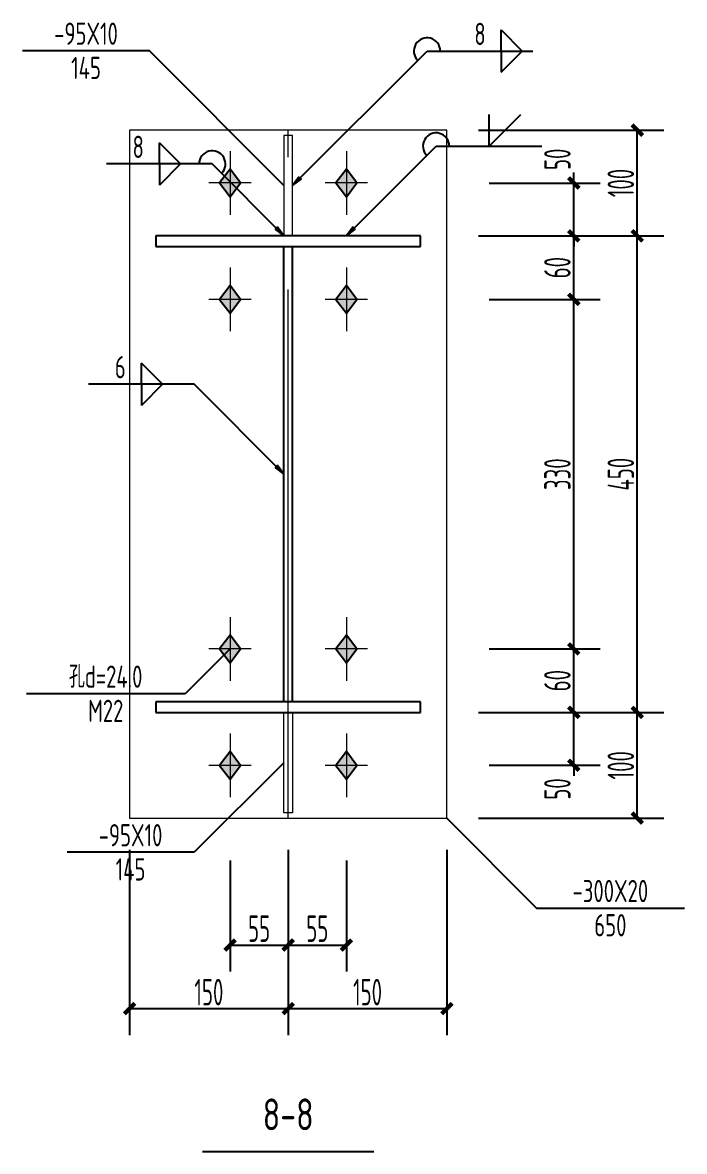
# Model space of a CAD drawing. Extents: x 447413 to 2975780, y -1432727 to 1301644.
# Drawn here: x 2702897 to 2709154, y -1144548 to -1133880 of the extents above; entities that cross this region are included whole.
import ezdxf
from ezdxf.enums import TextEntityAlignment as Align

# ---------------------------------------------------------------- set-up
doc = ezdxf.new("R2010")
doc.units = 0
doc.header["$LTSCALE"] = 1000
doc.header["$MEASUREMENT"] = 0
doc.linetypes.add('线型6', pattern=[8.75, 5, -1.25, 1.25, -1.25])
for name, color, linetype in [('10', 7, 'Continuous'), ('尺寸标注', 253, 'Continuous'), ('焊缝标注', 253, 'Continuous'), ('螺栓孔标注', 253, 'Continuous'), ('钢板标注', 253, 'Continuous')]:
    doc.layers.add(name, color=color, linetype=linetype)
doc.layers.add('20', color=2, linetype='Continuous', lineweight=18)
doc.styles.add('PkpmHz', font='Pkpmeng', dxfattribs={"width": 0.6, "bigfont": 'hztxt'})
doc.dimstyles.new('Pkpm_1.00', dxfattribs={"dimtxt": 250, "dimasz": 100, "dimexe": 250, "dimexo": 0.0625, "dimgap": 30, "dimtad": 1, "dimdec": 0, "dimrnd": 5, "dimzin": 0, "dimdsep": 46, "dimtxsty": 'PkpmHz', "dimblk1": 'ARCHTICK', "dimblk2": 'ARCHTICK', "dimsah": 1, "dimcen": 0.09, "dimadec": 0, "dimazin": 0, "dimtfac": 1, "dimtdec": 0, "dimtmove": 2, "dimatfit": 1, "dimfxl": 0, "dimtolj": 1, "dimtzin": 0, "dimarcsym": 0})

# ---------------------------------------------------------------- blocks, each defined once
blk = doc.blocks.new('_ArchTick')
at = {"color": 0, "linetype": 'ByBlock', "const_width": 0.4}
blk.add_lwpolyline([(-0.5, -0.5), (0.5, 0.5)], dxfattribs=at)
blk = doc.blocks.new('*D1157')
at = {"layer": 'Defpoints', "color": 0, "linetype": 'Continuous', "transparency": 16777216}
for p in [(2706908, -1135396), (2708108, -1135396), (2706908, -1135896)]:
    blk.add_point(p, dxfattribs=at)
at = {"layer": '尺寸标注', "color": 0, "linetype": 'Continuous', "lineweight": -2, "transparency": 16777216}
for p, q in [((2708108, -1135396), (2708108, -1135296)), ((2707308, -1135396), (2708358, -1135396)), ((2708108, -1135896), (2708108, -1135396)), ((2707308, -1135896), (2708358, -1135896)), ((2708108, -1135896), (2708108, -1135996))]:
    blk.add_line(p, q, dxfattribs=at)
at = {"layer": '尺寸标注', "color": 0, "linetype": 'Continuous', "lineweight": -2, "transparency": 16777216, "xscale": 100, "yscale": 100, "zscale": 100}
for p, rotation in [((2708108, -1135396), 270), ((2708108, -1135896), 90)]:
    blk.add_blockref('_ArchTick', p, dxfattribs=dict(at, rotation=rotation))
at = {"layer": '尺寸标注', "color": 0, "linetype": 'Continuous', "transparency": 16777216, "insert": (2707953, -1135172), "char_height": 250, "attachment_point": 5, "rotation": 90, "style": 'PkpmHz'}
blk.add_mtext('\\A1;50', dxfattribs=at)
blk = doc.blocks.new('*D1158')
at = {"layer": 'Defpoints', "color": 0, "linetype": 'Continuous', "transparency": 16777216}
for p in [(2706908, -1135896), (2708108, -1135896), (2706908, -1136496)]:
    blk.add_point(p, dxfattribs=at)
at = {"layer": '尺寸标注', "color": 0, "linetype": 'Continuous', "lineweight": -2, "transparency": 16777216}
for p, q in [((2707308, -1135896), (2708358, -1135896)), ((2708108, -1136496), (2708108, -1135896)), ((2707308, -1136496), (2708358, -1136496))]:
    blk.add_line(p, q, dxfattribs=at)
at = {"layer": '尺寸标注', "color": 0, "linetype": 'Continuous', "lineweight": -2, "transparency": 16777216, "xscale": 100, "yscale": 100, "zscale": 100}
for p, rotation in [((2708108, -1135896), 90), ((2708108, -1136496), 270)]:
    blk.add_blockref('_ArchTick', p, dxfattribs=dict(at, rotation=rotation))
at = {"layer": '尺寸标注', "color": 0, "linetype": 'Continuous', "transparency": 16777216, "insert": (2707953, -1136196), "char_height": 250, "attachment_point": 5, "rotation": 90, "style": 'PkpmHz'}
blk.add_mtext('\\A1;60', dxfattribs=at)
blk = doc.blocks.new('*D1159')
at = {"layer": 'Defpoints', "color": 0, "linetype": 'Continuous', "transparency": 16777216}
for p in [(2706908, -1140399), (2708108, -1140399), (2706908, -1140899)]:
    blk.add_point(p, dxfattribs=at)
at = {"layer": '尺寸标注', "color": 0, "linetype": 'Continuous', "lineweight": -2, "transparency": 16777216}
for p, q in [((2708108, -1140399), (2708108, -1140299)), ((2707308, -1140399), (2708358, -1140399)), ((2708108, -1140899), (2708108, -1140399)), ((2707308, -1140899), (2708358, -1140899)), ((2708108, -1140899), (2708108, -1140999))]:
    blk.add_line(p, q, dxfattribs=at)
at = {"layer": '尺寸标注', "color": 0, "linetype": 'Continuous', "lineweight": -2, "transparency": 16777216, "xscale": 100, "yscale": 100, "zscale": 100}
for p, rotation in [((2708108, -1140399), 270), ((2708108, -1140899), 90)]:
    blk.add_blockref('_ArchTick', p, dxfattribs=dict(at, rotation=rotation))
at = {"layer": '尺寸标注', "color": 0, "linetype": 'Continuous', "transparency": 16777216, "insert": (2707953, -1141123), "char_height": 250, "attachment_point": 5, "rotation": 90, "style": 'PkpmHz'}
blk.add_mtext('\\A1;50', dxfattribs=at)
blk = doc.blocks.new('*D1160')
at = {"layer": 'Defpoints', "color": 0, "linetype": 'Continuous', "transparency": 16777216}
for p in [(2706908, -1139799), (2708108, -1139799), (2706908, -1140399)]:
    blk.add_point(p, dxfattribs=at)
at = {"layer": '尺寸标注', "color": 0, "linetype": 'Continuous', "lineweight": -2, "transparency": 16777216}
for p, q in [((2707308, -1139799), (2708358, -1139799)), ((2708108, -1140399), (2708108, -1139799)), ((2707308, -1140399), (2708358, -1140399))]:
    blk.add_line(p, q, dxfattribs=at)
at = {"layer": '尺寸标注', "color": 0, "linetype": 'Continuous', "lineweight": -2, "transparency": 16777216, "xscale": 100, "yscale": 100, "zscale": 100}
for p, rotation in [((2708108, -1139799), 90), ((2708108, -1140399), 270)]:
    blk.add_blockref('_ArchTick', p, dxfattribs=dict(at, rotation=rotation))
at = {"layer": '尺寸标注', "color": 0, "linetype": 'Continuous', "transparency": 16777216, "insert": (2707953, -1140099), "char_height": 250, "attachment_point": 5, "rotation": 90, "style": 'PkpmHz'}
blk.add_mtext('\\A1;60', dxfattribs=at)
blk = doc.blocks.new('*D1161')
at = {"layer": 'Defpoints', "color": 0, "linetype": 'Continuous', "transparency": 16777216}
for p in [(2706908, -1136496), (2708108, -1136496), (2706908, -1139799)]:
    blk.add_point(p, dxfattribs=at)
at = {"layer": '尺寸标注', "color": 0, "linetype": 'Continuous', "lineweight": -2, "transparency": 16777216}
for p, q in [((2707308, -1136496), (2708358, -1136496)), ((2708108, -1139799), (2708108, -1136496)), ((2707308, -1139799), (2708358, -1139799))]:
    blk.add_line(p, q, dxfattribs=at)
at = {"layer": '尺寸标注', "color": 0, "linetype": 'Continuous', "lineweight": -2, "transparency": 16777216, "xscale": 100, "yscale": 100, "zscale": 100}
for p, rotation in [((2708108, -1136496), 90), ((2708108, -1139799), 270)]:
    blk.add_blockref('_ArchTick', p, dxfattribs=dict(at, rotation=rotation))
at = {"layer": '尺寸标注', "color": 0, "linetype": 'Continuous', "transparency": 16777216, "insert": (2707953, -1138148), "char_height": 250, "attachment_point": 5, "rotation": 90, "style": 'PkpmHz'}
blk.add_mtext('\\A1;330', dxfattribs=at)
blk = doc.blocks.new('*D1162')
at = {"layer": 'Defpoints', "color": 0, "linetype": 'Continuous', "transparency": 16777216}
for p in [(2704858, -1141398), (2705408, -1141398), (2705408, -1142598)]:
    blk.add_point(p, dxfattribs=at)
at = {"layer": '尺寸标注', "color": 0, "linetype": 'Continuous', "lineweight": -2, "transparency": 16777216}
for p, q in [((2704858, -1141798), (2704858, -1142848)), ((2705408, -1141798), (2705408, -1142848)), ((2704858, -1142598), (2705408, -1142598))]:
    blk.add_line(p, q, dxfattribs=at)
at = {"layer": '尺寸标注', "color": 0, "linetype": 'Continuous', "lineweight": -2, "transparency": 16777216, "xscale": 100, "yscale": 100, "zscale": 100, "rotation": 180}
blk.add_blockref('_ArchTick', (2704858, -1142598), dxfattribs=at)
at = {"layer": '尺寸标注', "color": 0, "linetype": 'Continuous', "lineweight": -2, "transparency": 16777216, "xscale": 100, "yscale": 100, "zscale": 100}
blk.add_blockref('_ArchTick', (2705408, -1142598), dxfattribs=at)
at = {"layer": '尺寸标注', "color": 0, "linetype": 'Continuous', "transparency": 16777216, "insert": (2705133, -1142443), "char_height": 250, "attachment_point": 5, "style": 'PkpmHz'}
blk.add_mtext('\\A1;55', dxfattribs=at)
blk = doc.blocks.new('*D1163')
at = {"layer": 'Defpoints', "color": 0, "linetype": 'Continuous', "transparency": 16777216}
for p in [(2705408, -1141398), (2705958, -1141398), (2705958, -1142598)]:
    blk.add_point(p, dxfattribs=at)
at = {"layer": '尺寸标注', "color": 0, "linetype": 'Continuous', "lineweight": -2, "transparency": 16777216}
for p, q in [((2705408, -1141798), (2705408, -1142848)), ((2705958, -1141798), (2705958, -1142848)), ((2705408, -1142598), (2705958, -1142598))]:
    blk.add_line(p, q, dxfattribs=at)
at = {"layer": '尺寸标注', "color": 0, "linetype": 'Continuous', "lineweight": -2, "transparency": 16777216, "xscale": 100, "yscale": 100, "zscale": 100, "rotation": 180}
blk.add_blockref('_ArchTick', (2705408, -1142598), dxfattribs=at)
at = {"layer": '尺寸标注', "color": 0, "linetype": 'Continuous', "lineweight": -2, "transparency": 16777216, "xscale": 100, "yscale": 100, "zscale": 100}
blk.add_blockref('_ArchTick', (2705958, -1142598), dxfattribs=at)
at = {"layer": '尺寸标注', "color": 0, "linetype": 'Continuous', "transparency": 16777216, "insert": (2705683, -1142443), "char_height": 250, "attachment_point": 5, "style": 'PkpmHz'}
blk.add_mtext('\\A1;55', dxfattribs=at)
blk = doc.blocks.new('*D1164')
at = {"layer": 'Defpoints', "color": 0, "linetype": 'Continuous', "transparency": 16777216}
for p in [(2703908, -1141398), (2705408, -1141398), (2705408, -1143198)]:
    blk.add_point(p, dxfattribs=at)
at = {"layer": '尺寸标注', "color": 0, "linetype": 'Continuous', "lineweight": -2, "transparency": 16777216}
for p, q in [((2703908, -1141698), (2703908, -1143448)), ((2705408, -1141698), (2705408, -1143448)), ((2703908, -1143198), (2705408, -1143198))]:
    blk.add_line(p, q, dxfattribs=at)
at = {"layer": '尺寸标注', "color": 0, "linetype": 'Continuous', "lineweight": -2, "transparency": 16777216, "xscale": 100, "yscale": 100, "zscale": 100, "rotation": 180}
blk.add_blockref('_ArchTick', (2703908, -1143198), dxfattribs=at)
at = {"layer": '尺寸标注', "color": 0, "linetype": 'Continuous', "lineweight": -2, "transparency": 16777216, "xscale": 100, "yscale": 100, "zscale": 100}
blk.add_blockref('_ArchTick', (2705408, -1143198), dxfattribs=at)
at = {"layer": '尺寸标注', "color": 0, "linetype": 'Continuous', "transparency": 16777216, "insert": (2704658, -1143043), "char_height": 250, "attachment_point": 5, "style": 'PkpmHz'}
blk.add_mtext('\\A1;150', dxfattribs=at)
blk = doc.blocks.new('*D1165')
at = {"layer": 'Defpoints', "color": 0, "linetype": 'Continuous', "transparency": 16777216}
for p in [(2705408, -1141398), (2706908, -1141398), (2706908, -1143198)]:
    blk.add_point(p, dxfattribs=at)
at = {"layer": '尺寸标注', "color": 0, "linetype": 'Continuous', "lineweight": -2, "transparency": 16777216}
for p, q in [((2705408, -1141698), (2705408, -1143448)), ((2706908, -1141698), (2706908, -1143448)), ((2705408, -1143198), (2706908, -1143198))]:
    blk.add_line(p, q, dxfattribs=at)
at = {"layer": '尺寸标注', "color": 0, "linetype": 'Continuous', "lineweight": -2, "transparency": 16777216, "xscale": 100, "yscale": 100, "zscale": 100, "rotation": 180}
blk.add_blockref('_ArchTick', (2705408, -1143198), dxfattribs=at)
at = {"layer": '尺寸标注', "color": 0, "linetype": 'Continuous', "lineweight": -2, "transparency": 16777216, "xscale": 100, "yscale": 100, "zscale": 100}
blk.add_blockref('_ArchTick', (2706908, -1143198), dxfattribs=at)
at = {"layer": '尺寸标注', "color": 0, "linetype": 'Continuous', "transparency": 16777216, "insert": (2706158, -1143043), "char_height": 250, "attachment_point": 5, "style": 'PkpmHz'}
blk.add_mtext('\\A1;150', dxfattribs=at)
blk = doc.blocks.new('*D1166')
at = {"layer": 'Defpoints', "color": 0, "linetype": 'Continuous', "transparency": 16777216}
for p in [(2706908, -1140399), (2708708, -1140399), (2706908, -1141398)]:
    blk.add_point(p, dxfattribs=at)
at = {"layer": '尺寸标注', "color": 0, "linetype": 'Continuous', "lineweight": -2, "transparency": 16777216}
for p, q in [((2707208, -1140399), (2708958, -1140399)), ((2708708, -1141398), (2708708, -1140399)), ((2707208, -1141398), (2708958, -1141398))]:
    blk.add_line(p, q, dxfattribs=at)
at = {"layer": '尺寸标注', "color": 0, "linetype": 'Continuous', "lineweight": -2, "transparency": 16777216, "xscale": 100, "yscale": 100, "zscale": 100}
for p, rotation in [((2708708, -1140399), 90), ((2708708, -1141398), 270)]:
    blk.add_blockref('_ArchTick', p, dxfattribs=dict(at, rotation=rotation))
at = {"layer": '尺寸标注', "color": 0, "linetype": 'Continuous', "transparency": 16777216, "insert": (2708553, -1140899), "char_height": 250, "attachment_point": 5, "rotation": 90, "style": 'PkpmHz'}
blk.add_mtext('\\A1;100', dxfattribs=at)
blk = doc.blocks.new('*D1167')
at = {"layer": 'Defpoints', "color": 0, "linetype": 'Continuous', "transparency": 16777216}
for p in [(2706908, -1135896), (2708708, -1135896), (2706908, -1140399)]:
    blk.add_point(p, dxfattribs=at)
at = {"layer": '尺寸标注', "color": 0, "linetype": 'Continuous', "lineweight": -2, "transparency": 16777216}
for p, q in [((2707208, -1135896), (2708958, -1135896)), ((2708708, -1140399), (2708708, -1135896)), ((2707208, -1140399), (2708958, -1140399))]:
    blk.add_line(p, q, dxfattribs=at)
at = {"layer": '尺寸标注', "color": 0, "linetype": 'Continuous', "lineweight": -2, "transparency": 16777216, "xscale": 100, "yscale": 100, "zscale": 100}
for p, rotation in [((2708708, -1135896), 90), ((2708708, -1140399), 270)]:
    blk.add_blockref('_ArchTick', p, dxfattribs=dict(at, rotation=rotation))
at = {"layer": '尺寸标注', "color": 0, "linetype": 'Continuous', "transparency": 16777216, "insert": (2708553, -1138148), "char_height": 250, "attachment_point": 5, "rotation": 90, "style": 'PkpmHz'}
blk.add_mtext('\\A1;450', dxfattribs=at)
blk = doc.blocks.new('*D1168')
at = {"layer": 'Defpoints', "color": 0, "linetype": 'Continuous', "transparency": 16777216}
for p in [(2706908, -1134897), (2708708, -1134897), (2706908, -1135896)]:
    blk.add_point(p, dxfattribs=at)
at = {"layer": '尺寸标注', "color": 0, "linetype": 'Continuous', "lineweight": -2, "transparency": 16777216}
for p, q in [((2707208, -1134897), (2708958, -1134897)), ((2708708, -1135896), (2708708, -1134897)), ((2707208, -1135896), (2708958, -1135896))]:
    blk.add_line(p, q, dxfattribs=at)
at = {"layer": '尺寸标注', "color": 0, "linetype": 'Continuous', "lineweight": -2, "transparency": 16777216, "xscale": 100, "yscale": 100, "zscale": 100}
for p, rotation in [((2708708, -1134897), 90), ((2708708, -1135896), 270)]:
    blk.add_blockref('_ArchTick', p, dxfattribs=dict(at, rotation=rotation))
at = {"layer": '尺寸标注', "color": 0, "linetype": 'Continuous', "transparency": 16777216, "insert": (2708553, -1135396), "char_height": 250, "attachment_point": 5, "rotation": 90, "style": 'PkpmHz'}
blk.add_mtext('\\A1;100', dxfattribs=at)

msp = doc.modelspace()

# ---------------------------------------------------------------- hatches: boundary and pattern name
at = {"layer": '10'}
for points in [[(2704857.9, -1135265.8), (2704757.9, -1135395.8), (2704857.9, -1135525.8), (2704957.9, -1135395.8)], [(2705957.9, -1135265.8), (2705857.9, -1135395.8), (2705957.9, -1135525.8), (2706057.9, -1135395.8)], [(2704857.9, -1136365.8), (2704757.9, -1136495.8), (2704857.9, -1136625.8), (2704957.9, -1136495.8)], [(2705957.9, -1136365.8), (2705857.9, -1136495.8), (2705957.9, -1136625.8), (2706057.9, -1136495.8)], [(2704857.9, -1139669.4), (2704757.9, -1139799.4), (2704857.9, -1139929.4), (2704957.9, -1139799.4)], [(2705957.9, -1139669.4), (2705857.9, -1139799.4), (2705957.9, -1139929.4), (2706057.9, -1139799.4)], [(2704857.9, -1140769.4), (2704757.9, -1140899.4), (2704857.9, -1141029.4), (2704957.9, -1140899.4)], [(2705957.9, -1140769.4), (2705857.9, -1140899.4), (2705957.9, -1141029.4), (2706057.9, -1140899.4)]]:
    msp.add_hatch(color=1, dxfattribs=at).paths.add_polyline_path(points)
at = {"layer": '焊缝标注'}
for points in [[(2705447.9, -1135420.8), (2705529.2, -1135360.7), (2705508, -1135339.5)], [(2705367.9, -1135895.8), (2705307.9, -1135814.4), (2705286.6, -1135835.6)], [(2705957.9, -1135895.8), (2706039.2, -1135835.7), (2706018, -1135814.5)], [(2705367.9, -1138147.6), (2705307.9, -1138066.2), (2705286.6, -1138087.4)]]:
    msp.add_hatch(color=256, dxfattribs=at).paths.add_polyline_path(points)

# ---------------------------------------------------------------- linework, layer by layer
at = {"layer": '10', "linetype": '线型6', "lineweight": 18}
msp.add_line((2705407.9, -1141403.2, 126000), (2705407.9, -1134892, 126000), dxfattribs=at)
at = {"layer": '10', "color": 9, "lineweight": 18}
for p, q in [((2704857.9, -1135095.8, 126000), (2704857.9, -1135695.8, 126000)), ((2705957.9, -1135095.8, 126000), (2705957.9, -1135695.8, 126000)), ((2705057.9, -1135395.8, 126000), (2704657.9, -1135395.8, 126000)), ((2706157.9, -1135395.8, 126000), (2705757.9, -1135395.8, 126000)), ((2704857.9, -1136195.8, 126000), (2704857.9, -1136795.8, 126000)), ((2705957.9, -1136195.8, 126000), (2705957.9, -1136795.8, 126000)), ((2705057.9, -1136495.8, 126000), (2704657.9, -1136495.8, 126000)), ((2706157.9, -1136495.8, 126000), (2705757.9, -1136495.8, 126000)), ((2704857.9, -1139499.4, 126000), (2704857.9, -1140099.4, 126000)), ((2705957.9, -1139499.4, 126000), (2705957.9, -1140099.4, 126000)), ((2705057.9, -1139799.4, 126000), (2704657.9, -1139799.4, 126000)), ((2706157.9, -1139799.4, 126000), (2705757.9, -1139799.4, 126000)), ((2704857.9, -1140599.4, 126000), (2704857.9, -1141199.4, 126000)), ((2705957.9, -1140599.4, 126000), (2705957.9, -1141199.4, 126000)), ((2705057.9, -1140899.4, 126000), (2704657.9, -1140899.4, 126000)), ((2706157.9, -1140899.4, 126000), (2705757.9, -1140899.4, 126000))]:
    msp.add_line(p, q, dxfattribs=at)
at = {"layer": '10', "color": 3}
for p, q in [((2706657.9, -1135895.8, 126000), (2704157.9, -1135895.8, 126000)), ((2704157.9, -1135895.8, 126000), (2704157.9, -1135995.8, 126000)), ((2706657.9, -1135995.8, 126000), (2706657.9, -1135895.8, 126000)), ((2704157.9, -1135995.8, 126000), (2706657.9, -1135995.8, 126000)), ((2705367.9, -1140299.4, 126000), (2705367.9, -1135995.8, 126000)), ((2705447.9, -1140299.4, 126000), (2705447.9, -1135995.8, 126000)), ((2706657.9, -1140299.4, 126000), (2704157.9, -1140299.4, 126000)), ((2704157.9, -1140299.4, 126000), (2704157.9, -1140399.4, 126000)), ((2706657.9, -1140399.4, 126000), (2706657.9, -1140299.4, 126000)), ((2704157.9, -1140399.4, 126000), (2706657.9, -1140399.4, 126000))]:
    msp.add_line(p, q, dxfattribs=at)
at = {"layer": '10'}
msp.add_line((2704597.9, -1144548.2, 126000), (2706217.9, -1144548.2, 126000), dxfattribs=at)
at = {"layer": '10', "color": 1, "linetype": 'Continuous', "elevation": 126000}
for points in [[(2704857.9, -1135265.8), (2704757.9, -1135395.8), (2704857.9, -1135525.8), (2704957.9, -1135395.8)], [(2705957.9, -1135265.8), (2705857.9, -1135395.8), (2705957.9, -1135525.8), (2706057.9, -1135395.8)], [(2704857.9, -1136365.8), (2704757.9, -1136495.8), (2704857.9, -1136625.8), (2704957.9, -1136495.8)], [(2705957.9, -1136365.8), (2705857.9, -1136495.8), (2705957.9, -1136625.8), (2706057.9, -1136495.8)], [(2704857.9, -1139669.4), (2704757.9, -1139799.4), (2704857.9, -1139929.4), (2704957.9, -1139799.4)], [(2705957.9, -1139669.4), (2705857.9, -1139799.4), (2705957.9, -1139929.4), (2706057.9, -1139799.4)], [(2704857.9, -1140769.4), (2704757.9, -1140899.4), (2704857.9, -1141029.4), (2704957.9, -1140899.4)], [(2705957.9, -1140769.4), (2705857.9, -1140899.4), (2705957.9, -1141029.4), (2706057.9, -1140899.4)]]:
    msp.add_lwpolyline(points, close=True, dxfattribs=at)
at = {"layer": '20'}
for p, q in [((2706907.9, -1134897, 126000), (2703907.9, -1134897, 126000)), ((2703907.9, -1134897, 126000), (2703907.9, -1141398.2, 126000)), ((2706907.9, -1141398.2, 126000), (2706907.9, -1134897, 126000)), ((2705447.9, -1134945.8, 126000), (2705367.9, -1134945.8, 126000)), ((2705367.9, -1134945.8, 126000), (2705367.9, -1135895.8, 126000)), ((2705447.9, -1135895.8, 126000), (2705447.9, -1134945.8, 126000)), ((2705367.9, -1135895.8, 126000), (2705447.9, -1135895.8, 126000)), ((2705367.9, -1140399.4, 126000), (2705447.9, -1140399.4, 126000)), ((2705367.9, -1141349.4, 126000), (2705367.9, -1140399.4, 126000)), ((2705447.9, -1140399.4, 126000), (2705447.9, -1141349.4, 126000)), ((2703907.9, -1141398.2, 126000), (2706907.9, -1141398.2, 126000)), ((2705447.9, -1141349.4, 126000), (2705367.9, -1141349.4, 126000))]:
    msp.add_line(p, q, dxfattribs=at)
at = {"layer": '焊缝标注'}
for p, q in [((2707421.2, -1133948.5, 126000), (2707621.2, -1134148.5, 126000)), ((2707421.2, -1134148.5, 126000), (2707421.2, -1133948.5, 126000)), ((2705447.9, -1135420.8, 126000), (2706721.2, -1134148.5, 126000)), ((2706721.2, -1134148.5, 126000), (2707721.2, -1134148.5, 126000)), ((2707421.2, -1134348.5, 126000), (2707621.2, -1134148.5, 126000)), ((2707421.2, -1134148.5, 126000), (2707421.2, -1134348.5, 126000)), ((2707306.7, -1135047.6, 126000), (2707306.7, -1134747.6, 126000)), ((2707306.7, -1135047.6, 126000), (2707606.7, -1134747.6, 126000)), ((2704389.9, -1135216.1, 126000), (2704189.9, -1135016.1, 126000)), ((2704189.9, -1135216.1, 126000), (2704189.9, -1135016.1, 126000)), ((2705957.9, -1135895.8, 126000), (2706806.7, -1135047.6, 126000)), ((2706806.7, -1135047.6, 126000), (2707806.7, -1135047.6, 126000)), ((2704689.9, -1135216.1, 126000), (2703689.9, -1135216.1, 126000)), ((2704389.9, -1135216.1, 126000), (2704189.9, -1135416.1, 126000)), ((2704189.9, -1135216.1, 126000), (2704189.9, -1135416.1, 126000)), ((2705367.9, -1135895.8, 126000), (2704689.9, -1135216.1, 126000)), ((2704220.4, -1137298.1, 126000), (2704020.4, -1137098.1, 126000)), ((2704020.4, -1137298.1, 126000), (2704020.4, -1137098.1, 126000)), ((2704520.4, -1137298.1, 126000), (2703520.4, -1137298.1, 126000)), ((2704220.4, -1137298.1, 126000), (2704020.4, -1137498.1, 126000)), ((2704020.4, -1137298.1, 126000), (2704020.4, -1137498.1, 126000)), ((2705367.9, -1138147.6, 126000), (2704520.4, -1137298.1, 126000))]:
    msp.add_line(p, q, dxfattribs=at)
at = {"layer": '焊缝标注', "linetype": 'Continuous', "elevation": 126000}
for points in [[(2705447.9, -1135420.8), (2705529.2, -1135360.7), (2705508, -1135339.5)], [(2705367.9, -1135895.8), (2705307.9, -1135814.4), (2705286.6, -1135835.6)], [(2705957.9, -1135895.8), (2706039.2, -1135835.7), (2706018, -1135814.5)], [(2705367.9, -1138147.6), (2705307.9, -1138066.2), (2705286.6, -1138087.4)]]:
    msp.add_lwpolyline(points, close=True, dxfattribs=at)
at = {"layer": '焊缝标注'}
for centre, start, end in [((2706721.2, -1134148.5, 126000), 0, 224.97719), ((2706806.7, -1135047.6, 126000), 0, 224.97719), ((2704689.9, -1135216.1, 126000), 314.93158, 180)]:
    msp.add_arc(centre, 125, start, end, dxfattribs=at)
at = {"layer": '螺栓孔标注'}
for p, q in [((2704857.9, -1139799.4, 126000), (2704432.8, -1140222.9, 126000)), ((2704432.8, -1140222.9, 126000), (2702932.8, -1140222.9, 126000))]:
    msp.add_line(p, q, dxfattribs=at)
at = {"layer": '螺栓孔标注', "const_width": 0.1, "elevation": 126000}
msp.add_lwpolyline([(2704857.9, -1139799.4, 1), (2704857.8, -1139799.4, 1)], format="xyb", close=True, dxfattribs=at)
at = {"layer": '钢板标注'}
for p, q in [((2704096.6, -1134146.4, 126000), (2702896.6, -1134146.4, 126000)), ((2705367.9, -1135420.8, 126000), (2704096.6, -1134146.4, 126000)), ((2705367.9, -1140874.4, 126000), (2704517.6, -1141721.3, 126000)), ((2706907.9, -1141398.2, 126000), (2707754, -1142249.1, 126000)), ((2704517.6, -1141721.3, 126000), (2703317.6, -1141721.3, 126000)), ((2707754, -1142249.1, 126000), (2709154, -1142249.1, 126000))]:
    msp.add_line(p, q, dxfattribs=at)
at = {"layer": '钢板标注', "const_width": 0.1, "elevation": 126000}
for points in [[(2705367.9, -1135420.8, 1), (2705367.8, -1135420.8, 1)], [(2705367.9, -1140874.4, 1), (2705367.8, -1140874.4, 1)], [(2706907.9, -1141398.2, 1), (2706907.8, -1141398.2, 1)]]:
    msp.add_lwpolyline(points, format="xyb", close=True, dxfattribs=at)

# ---------------------------------------------------------------- texts
at = {"layer": '10', "style": 'PkpmHz', "width": 0.77}
msp.add_text('8-8', height=300, dxfattribs=at).set_placement((2705407.9, -1144198.2, 126000), align=Align.MIDDLE_CENTER)
at = {"layer": '焊缝标注', "style": 'PkpmHz', "width": 0.71}
for s, p in [('8', (2707221.2, -1134091.9, 126000)), ('8', (2703989.9, -1135159.5, 126000)), ('6', (2703820.4, -1137241.4, 126000))]:
    msp.add_text(s, height=210, dxfattribs=at).set_placement(p, align=Align.CENTER)
at = {"layer": '螺栓孔标注', "style": 'PkpmHz', "width": 0.71}
msp.add_text('孔d=24.0', height=210, dxfattribs=at).set_placement((2703682.8, -1140166.2, 126000), align=Align.CENTER)
msp.add_text('M22', height=210, dxfattribs=at).set_placement((2703682.8, -1140279.5, 126000), align=Align.TOP_CENTER)
at = {"layer": '钢板标注', "style": 'PkpmHz', "width": 0.71}
for s, p in [('-95X10', (2703496.6, -1134089.8, 126000)), ('-95X10', (2703917.6, -1141664.7, 126000)), ('-300X20', (2708454, -1142192.4, 126000))]:
    msp.add_text(s, height=210, dxfattribs=at).set_placement(p, align=Align.CENTER)
for s, p in [('145', (2703496.6, -1134203.1, 126000)), ('145', (2703917.6, -1141777.9, 126000)), ('650', (2708454, -1142305.7, 126000))]:
    msp.add_text(s, height=210, dxfattribs=at).set_placement(p, align=Align.TOP_CENTER)

# ---------------------------------------------------------------- dimensions: what is measured, and where the dimension line sits
at = {"layer": '尺寸标注', "linetype": 'Continuous'}
for base, p1, p2, text, override, picture, middle in [((2708707.9, -1134897, 126000), (2706907.9, -1135895.8, 126000), (2706907.9, -1134897, 126000), '100', {"dimexo": 300, "dimtih": 0, "dimtoh": 0}, '*D1168', (2708552.9, -1135396.4, 126000)), ((2708107.9, -1135895.8, 126000), (2706907.9, -1136495.8, 126000), (2706907.9, -1135895.8, 126000), '60', {"dimexo": 400, "dimtih": 0, "dimtoh": 0}, '*D1158', (2707952.9, -1136195.8, 126000)), ((2708707.9, -1135895.8, 126000), (2706907.9, -1140399.4, 126000), (2706907.9, -1135895.8, 126000), '450', {"dimexo": 300, "dimtih": 0, "dimtoh": 0}, '*D1167', (2708552.9, -1138147.6, 126000)), ((2708107.9, -1136495.8, 126000), (2706907.9, -1139799.4, 126000), (2706907.9, -1136495.8, 126000), '330', {"dimexo": 400, "dimtih": 0, "dimtoh": 0}, '*D1161', (2707952.9, -1138147.6, 126000)), ((2708107.9, -1139799.4, 126000), (2706907.9, -1140399.4, 126000), (2706907.9, -1139799.4, 126000), '60', {"dimexo": 400, "dimtih": 0, "dimtoh": 0}, '*D1160', (2707952.9, -1140099.4, 126000)), ((2708707.9, -1140399.4, 126000), (2706907.9, -1141398.2, 126000), (2706907.9, -1140399.4, 126000), '100', {"dimexo": 300, "dimtih": 0, "dimtoh": 0}, '*D1166', (2708552.9, -1140898.8, 126000))]:
    dim = msp.add_linear_dim(base=base, p1=p1, p2=p2, angle=90, text=text, dimstyle='Pkpm_1.00', override=override, dxfattribs=at)
    dim.commit()
    dim.dimension.update_dxf_attribs({"geometry": picture, "text_midpoint": middle})
for base, p1, p2, picture, middle in [((2708107.9, -1135395.8, 126000), (2706907.9, -1135895.8, 126000), (2706907.9, -1135395.8, 126000), '*D1157', (2707952.6, -1135172.1, 126000)), ((2708107.9, -1140399.4, 126000), (2706907.9, -1140899.4, 126000), (2706907.9, -1140399.4, 126000), '*D1159', (2707952.6, -1141123.1, 126000))]:
    dim = msp.add_linear_dim(base=base, p1=p1, p2=p2, angle=90, text='50', dimstyle='Pkpm_1.00', override={"dimexo": 400, "dimtih": 0, "dimtoh": 0}, dxfattribs=at)
    dim.commit()
    dim.dimension.update_dxf_attribs({"geometry": picture, "text_midpoint": middle, "dimtype": 128})
for base, p1, p2, text, override, picture, middle in [((2705407.9, -1143198.2, 126000), (2703907.9, -1141398.2, 126000), (2705407.9, -1141398.2, 126000), '150', {"dimexo": 300, "dimtih": 0, "dimtoh": 0}, '*D1164', (2704657.9, -1143043.2, 126000)), ((2705407.9, -1142598.2, 126000), (2704857.9, -1141398.2, 126000), (2705407.9, -1141398.2, 126000), '55', {"dimexo": 400, "dimtih": 0, "dimtoh": 0}, '*D1162', (2705132.9, -1142443.2, 126000)), ((2705957.9, -1142598.2, 126000), (2705407.9, -1141398.2, 126000), (2705957.9, -1141398.2, 126000), '55', {"dimexo": 400, "dimtih": 0, "dimtoh": 0}, '*D1163', (2705682.9, -1142443.2, 126000)), ((2706907.9, -1143198.2, 126000), (2705407.9, -1141398.2, 126000), (2706907.9, -1141398.2, 126000), '150', {"dimexo": 300, "dimtih": 0, "dimtoh": 0}, '*D1165', (2706157.9, -1143043.2, 126000))]:
    dim = msp.add_linear_dim(base=base, p1=p1, p2=p2, text=text, dimstyle='Pkpm_1.00', override=override, dxfattribs=at)
    dim.commit()
    dim.dimension.update_dxf_attribs({"geometry": picture, "text_midpoint": middle})

doc.saveas('drawing.dxf')
